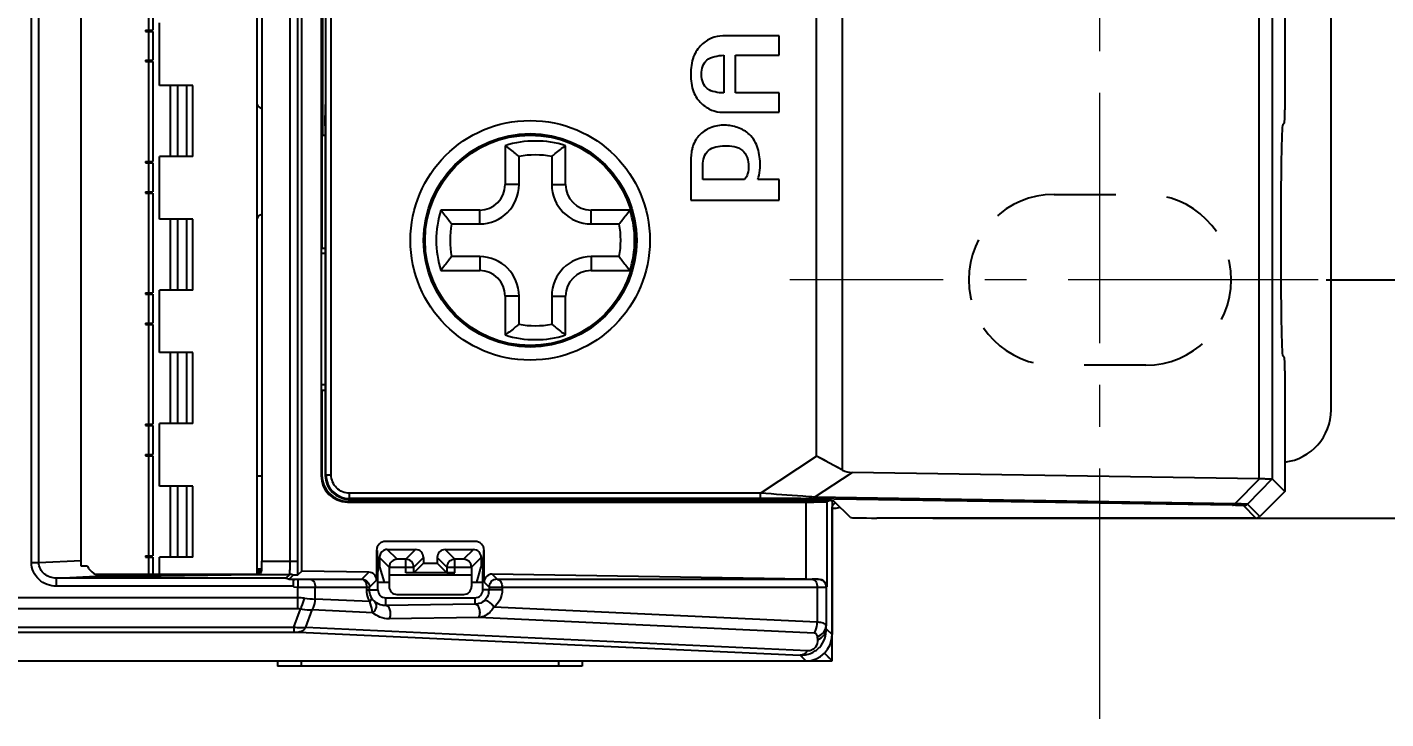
# Model space of a CAD drawing. Header units: millimetres. Extents: x 509 to 2449, y -194 to 649.
# Drawn here: x 2201.5 to 2253.2, y 113 to 139.3 of the extents above; entities that cross this region are included whole.
import ezdxf

# ---------------------------------------------------------------- set-up
doc = ezdxf.new("R2010")
doc.units = ezdxf.units.MM
doc.header["$PDMODE"] = 3
doc.header["$PDSIZE"] = 0.7
for name, pattern in [('CENTER', [17.8, 10.75, -2.35, 2.35, -2.35]), ('CENTER2', [28.575, 19.05, -3.175, 3.175, -3.175]), ('HIDDEN', [3.525, 2.35, -1.175])]:
    doc.linetypes.add(name, pattern=pattern)
doc.layers.get('0').update_dxf_attribs({"linetype": 'CONTINUOUS'})
doc.layers.get('Defpoints').update_dxf_attribs({"linetype": 'CONTINUOUS'})
doc.layers.add('3', color=112, linetype='CENTER', lineweight=15)
for name, color, linetype in [('BRKT_HEATSINDXF_CONTINUOUS_LINE', 7, 'CONTINUOUS'), ('CASE_BODY_55DXF_CONTINUOUS_LINE', 7, 'CONTINUOUS'), ('COVER_TERMINDXF_CONTINUOUS_LINE', 7, 'CONTINUOUS'), ('COVER_TOP_55DXF_CONTINUOUS_LINE', 7, 'CONTINUOUS'), ('Dim', 1, 'CONTINUOUS'), ('HEX_M6X12_DXF_CONTINUOUS_LINE', 7, 'CONTINUOUS'), ('PCB_CONNECTEDXF_CONTINUOUS_LINE', 7, 'CONTINUOUS'), ('PCB_SCR_5570DXF_CONTINUOUS_LINE', 7, 'CONTINUOUS'), ('TERMINAL_DG2DXF_CONTINUOUS_LINE', 7, 'CONTINUOUS')]:
    doc.layers.add(name, color=color, linetype=linetype)
doc.styles.add('OMI-1', font='arial.ttf', dxfattribs={"oblique": 1, "height": 3})
doc.dimstyles.new('1', dxfattribs={"dimtxt": 5, "dimasz": 2.5, "dimexe": 0.8, "dimexo": 0.3, "dimgap": 0.5, "dimtad": 1, "dimtoh": 1, "dimdec": 1, "dimzin": 0, "dimdsep": 46, "dimtxsty": 'OMI-1', "dimcen": 0, "dimclrd": 256, "dimclre": 256, "dimclrt": 256, "dimadec": 0, "dimazin": 0, "dimtfac": 0.8, "dimtdec": 1, "dimtix": 1, "dimtmove": 0, "dimatfit": 3, "dimfxl": 1, "dimtolj": 1, "dimtzin": 0, "dimarcsym": 0})

# ---------------------------------------------------------------- blocks, each defined once
blk = doc.blocks.new('*D4056')
at = {"layer": 'Defpoints', "color": 0}
for p in [(2235.691, 169.791), (2235.691, 120.661), (2270.905, 120.661)]:
    blk.add_point(p, dxfattribs=at)
at = {"layer": 'Dim', "lineweight": -2}
for p, q in [((2235.991, 169.791), (2271.705, 169.791)), ((2270.905, 167.291), (2270.905, 123.161)), ((2235.991, 120.661), (2271.705, 120.661))]:
    blk.add_line(p, q, dxfattribs=at)
at = {"layer": 'Dim'}
for points in [[(2271.322, 167.291), (2270.489, 167.291), (2270.905, 169.791)], [(2270.489, 123.161), (2271.322, 123.161), (2270.905, 120.661)]]:
    blk.add_solid(points, dxfattribs=at)
at = {"layer": 'Dim', "insert": (2268.874, 145.226), "char_height": 3, "attachment_point": 5, "rotation": 90, "style": 'OMI-1'}
blk.add_mtext('\\A1;49.1', dxfattribs=at)
blk = doc.blocks.new('*D4064')
at = {"layer": 'Defpoints', "color": 0}
for p in [(2252.323, 160.726), (2250.661, 129.726), (2260.301, 129.726)]:
    blk.add_point(p, dxfattribs=at)
at = {"layer": 'Dim', "lineweight": -2}
for p, q in [((2252.623, 160.726), (2261.101, 160.726)), ((2260.301, 158.226), (2260.301, 132.226)), ((2250.961, 129.726), (2261.101, 129.726))]:
    blk.add_line(p, q, dxfattribs=at)
at = {"layer": 'Dim'}
for points in [[(2260.717, 158.226), (2259.884, 158.226), (2260.301, 160.726)], [(2259.884, 132.226), (2260.717, 132.226), (2260.301, 129.726)]]:
    blk.add_solid(points, dxfattribs=at)
at = {"layer": 'Dim', "insert": (2258.268, 145.226), "char_height": 3, "attachment_point": 5, "rotation": 90, "style": 'OMI-1'}
blk.add_mtext('\\A1;31.0', dxfattribs=at)

msp = doc.modelspace()

# ---------------------------------------------------------------- linework, layer by layer
at = {"color": 7, "linetype": 'HIDDEN'}
for p, q in [((2240.6, 132.976), (2244.1, 132.976)), ((2244.1, 126.476), (2240.6, 126.476))]:
    msp.add_line(p, q, dxfattribs=at)
for centre, start, end in [((2240.6, 129.726), 90, 270), ((2244.1, 129.726), 270, 90)]:
    msp.add_arc(centre, 3.25, start, end, dxfattribs=at)
at = {"layer": '3', "linetype": 'CENTER2', "ltscale": 0.5}
for p, q in [((2242.35, 113.023), (2242.35, 182.443)), ((2250.661, 129.726), (2230.538, 129.726))]:
    msp.add_line(p, q, dxfattribs=at)
at = {"layer": 'BRKT_HEATSINDXF_CONTINUOUS_LINE', "color": 7, "linetype": 'Continuous'}
msp.add_line((2251.15, 124.776), (2251.15, 165.676), dxfattribs=at)
msp.add_arc((2249.15, 124.776), 2, 276.8132, 0, dxfattribs=at)
at = {"layer": 'CASE_BODY_55DXF_CONTINUOUS_LINE', "color": 7, "linetype": 'Continuous'}
for p, q in [((2232.15, 115.226), (2232.15, 121.092)), ((2232.23, 121.026), (2232.15, 121.026)), ((2215.283, 118.791), (2214.911, 119.163)), ((2214.911, 119.163), (2214.911, 118.806)), ((2215.211, 119.463), (2216.288, 119.463)), ((2215.581, 119.093), (2215.211, 119.463)), ((2215.918, 119.093), (2215.581, 119.093)), ((2215.918, 119.093), (2216.288, 119.463)), ((2215.918, 118.576), (2215.918, 119.093)), ((2216.218, 118.793), (2216.588, 119.163)), ((2216.588, 119.163), (2216.588, 118.949)), ((2217.111, 119.163), (2217.467, 118.807)), ((2217.111, 119.163), (2217.111, 118.949)), ((2217.411, 119.463), (2218.488, 119.463)), ((2217.411, 119.463), (2217.781, 119.093)), ((2218.118, 119.093), (2217.78, 119.093)), ((2217.781, 118.576), (2217.781, 119.093)), ((2218.488, 119.463), (2218.118, 119.093)), ((2218.788, 119.163), (2218.416, 118.791)), ((2218.788, 119.163), (2218.788, 118.806)), ((2204.157, 118.496), (2208.894, 118.496)), ((2210.25, 118.653), (2210.424, 118.653)), ((2210.424, 118.628), (2210.25, 118.628)), ((2210.25, 118.574), (2210.372, 118.574)), ((2210.316, 118.549), (2210.25, 118.549)), ((2214.85, 118.806), (2214.911, 118.806)), ((2214.911, 118.806), (2215.085, 118.226)), ((2215.283, 118.505), (2215.281, 118.06)), ((2215.283, 118.793), (2216.218, 118.793)), ((2215.283, 118.791), (2215.283, 118.505)), ((2215.283, 118.505), (2218.416, 118.505)), ((2217.781, 118.576), (2215.918, 118.576)), ((2216.588, 118.949), (2216.218, 118.578)), ((2216.218, 118.578), (2216.218, 118.793)), ((2216.588, 118.949), (2217.111, 118.949)), ((2217.111, 118.949), (2217.481, 118.578)), ((2217.483, 118.823), (2217.481, 118.793)), ((2217.481, 118.793), (2218.416, 118.793)), ((2217.481, 118.793), (2217.481, 118.578)), ((2218.416, 118.791), (2218.416, 118.505)), ((2218.416, 118.505), (2218.418, 118.06)), ((2218.614, 118.226), (2218.788, 118.806)), ((2218.788, 118.806), (2218.85, 118.806)), ((2207.464, 118.471), (2204.25, 118.471)), ((2215.575, 117.741), (2215.579, 117.755)), ((2215.579, 117.755), (2218.12, 117.755)), ((2218.12, 117.755), (2218.124, 117.741)), ((2232.15, 115.226), (2231.857, 115.519)), ((2058.15, 115.226), (2232.15, 115.226)), ((2211.027, 115.226), (2211.027, 115.026)), ((2222.627, 115.026), (2211.027, 115.026)), ((2211.927, 115.226), (2211.927, 115.026)), ((2221.727, 115.226), (2221.727, 115.026)), ((2222.627, 115.226), (2222.627, 115.026)), ((2232.035, 115.341), (2232.004, 115.372))]:
    msp.add_line(p, q, dxfattribs=at)
for points in [[(2231.97, 115.405), (2231.935, 115.441), (2231.897, 115.48), (2231.857, 115.519)], [(2232.109, 115.267), (2232.087, 115.288), (2232.062, 115.314)], [(2232.15, 115.226), (2232.146, 115.229), (2232.138, 115.237), (2232.126, 115.25)]]:
    msp.add_lwpolyline(points, dxfattribs=at)
msp.add_arc((2231.15, 116.226), 1, 270, 0, dxfattribs=at)
for centre, major_axis, ratio, start_param, end_param in [((2231.741, 121.626), (0.686, 0), 0.874162, -0.93305, -0.678603), ((2215.211, 119.163), (0.212, -0.212), 0.999973, 2.879799, 3.926977), ((2215.211, 119.163), (-0.212, 0.212), 0.999973, -0.602412, -0.261794), ((2215.211, 119.163), (0.212, -0.212), 0.999973, 2.356208, 2.539181), ((2216.288, 119.163), (0.212, 0.212), 0.999973, -0.785384, 0.785384), ((2217.411, 119.163), (0.212, -0.212), 0.999973, 2.356208, 3.926977), ((2218.488, 119.163), (0.212, 0.212), 0.999973, -0.785384, 0.785384), ((2217.781, 118.578), (0.3, 0), 0.005236, -3.136357, -1.570796), ((2215.581, 118.06), (0.045, 0.302), 0.981628, -4.56665, -2.995946), ((2218.118, 118.06), (-0.045, 0.302), 0.981628, -3.28724, -1.716535)]:
    msp.add_ellipse(centre, major_axis=major_axis, ratio=ratio, start_param=start_param, end_param=end_param, dxfattribs=at)
for points in [[(2232.455, 121.07), (2232.384, 121.041), (2232.307, 121.026), (2232.23, 121.026)], [(2216.218, 118.793), (2216.218, 118.869), (2216.154, 119.029), (2215.994, 119.093), (2215.918, 119.093)]]:
    msp.add_open_spline(points, degree=3, dxfattribs=at)
for points, knots in [([(2215.581, 119.093), (2215.513, 119.092), (2215.357, 119.036), (2215.283, 118.877), (2215.283, 118.793)], [0, 0, 0, 0, 0.448198, 1, 1, 1, 1]), ([(2217.78, 119.093), (2217.708, 119.092), (2217.56, 119.036), (2217.491, 118.894), (2217.483, 118.823)], [0, 0, 0, 0, 0.499946, 1, 1, 1, 1]), ([(2218.416, 118.793), (2218.416, 118.877), (2218.343, 119.036), (2218.186, 119.092), (2218.118, 119.093)], [0, 0, 0, 0, 0.551802, 1, 1, 1, 1])]:
    msp.add_open_spline(points, degree=3, knots=knots, dxfattribs=at)
at = {"layer": 'COVER_TERMINDXF_CONTINUOUS_LINE', "color": 7, "linetype": 'Continuous'}
for p, q in [((2248.404, 168.297), (2248.404, 122.156)), ((2248.911, 168.303), (2248.911, 122.15)), ((2212.874, 122.303), (2212.874, 168.15)), ((2213.074, 122.303), (2213.074, 168.15)), ((2232.55, 122.482), (2232.55, 167.97)), ((2231.557, 123.016), (2231.557, 167.437)), ((2249.386, 140.458), (2249.386, 136.194)), ((2230.13, 139), (2227.982, 139)), ((2230.13, 138.266), (2230.13, 139)), ((2228.029, 138.266), (2228.029, 136.833)), ((2228.468, 138.266), (2230.13, 138.266)), ((2228.468, 136.833), (2228.468, 138.266)), ((2230.13, 136.833), (2228.468, 136.833)), ((2230.13, 136.098), (2230.13, 136.833)), ((2212.85, 135.578), (2212.855, 136.398)), ((2227.982, 136.098), (2230.13, 136.098)), ((2212.85, 135.578), (2212.85, 130.726)), ((2249.378, 135.694), (2249.309, 135.626)), ((2226.77, 134.106), (2226.77, 132.755)), ((2227.223, 133.543), (2227.223, 134.082)), ((2228.811, 133.543), (2227.223, 133.543)), ((2230.13, 133.543), (2229.318, 133.543)), ((2230.13, 132.755), (2230.13, 133.543)), ((2226.77, 132.755), (2230.13, 132.755)), ((2212.855, 130.721), (2212.715, 130.721)), ((2212.855, 125.732), (2212.855, 130.721)), ((2249.378, 126.758), (2249.309, 126.827)), ((2249.386, 126.258), (2249.386, 121.674)), ((2212.855, 125.732), (2212.715, 125.731)), ((2212.85, 125.726), (2212.85, 122.278)), ((2229.423, 121.603), (2231.557, 123.016)), ((2232.55, 122.482), (2231.557, 123.016)), ((2212.874, 122.303), (2212.85, 122.278)), ((2212.874, 122.303), (2213.074, 122.303)), ((2231.484, 121.452), (2232.908, 122.395)), ((2248.404, 122.156), (2232.908, 122.395)), ((2248.422, 122.155), (2247.487, 121.206)), ((2248.909, 122.15), (2247.963, 121.189)), ((2249.386, 121.674), (2248.911, 122.15)), ((2229.423, 121.603), (2213.774, 121.603)), ((2213.774, 121.403), (2213.774, 121.603)), ((2229.423, 121.403), (2229.423, 121.603)), ((2249.386, 121.674), (2248.432, 120.72)), ((2213.749, 121.379), (2229.74, 121.379)), ((2229.423, 121.403), (2213.774, 121.403)), ((2229.74, 121.379), (2229.897, 121.326)), ((2247.394, 121.146), (2231.391, 121.393)), ((2247.487, 121.206), (2231.484, 121.452)), ((2232.22, 121.305), (2232.15, 121.305)), ((2232.846, 120.678), (2232.22, 121.305)), ((2248.291, 120.661), (2247.822, 121.13)), ((2248.432, 120.72), (2247.963, 121.189)), ((2248.291, 120.661), (2233.846, 120.661))]:
    msp.add_line(p, q, dxfattribs=at)
for points in [[(2231.923, 122.819), (2231.803, 122.883), (2231.681, 122.949), (2231.557, 123.016)], [(2232.55, 122.482), (2232.46, 122.531), (2232.363, 122.583), (2232.26, 122.638)]]:
    msp.add_lwpolyline(points, dxfattribs=at)
for radius in [4.558, 4.059, 4]:
    msp.add_circle((2220.65, 131.226), radius, dxfattribs=at)
msp.add_arc((2213.774, 122.303), 0.9, 180.005, 269.995, dxfattribs=at)
for centre, major_axis, ratio, start_param, end_param in [((2249.378, 136.194), (0, 0.5), 0.017455, -3.124139, -1.570796), ((2249.311, 131.226), (0, 4.4), 0.017455, 0.017453, 3.124139), ((2249.378, 126.258), (0, 0.5), 0.017455, -1.570796, -0.017453), ((2213.75, 122.279), (0.637, 0.637), 0.999695, -3.926839, -2.356347), ((2233.824, 124.516), (1.329, 2.001), 0.5299, -3.092244, -2.813743), ((2247.411, 120.636), (1.359, 1.387), 0.458061, 0.394327, 0.410527), ((2247.411, 120.649), (1.5, 1.501), 0.01745, -0.000005, 0.036725), ((2233.846, 120.679), (1, 0), 0.017455, -3.124139, -1.570796), ((2248.291, 120.861), (0.141, -0.141), 0.999695, -0.785246, 0)]:
    msp.add_ellipse(centre, major_axis=major_axis, ratio=ratio, start_param=start_param, end_param=end_param, dxfattribs=at)
for points, knots in [([(2227.982, 139), (2227.839, 139), (2227.539, 138.939), (2227.135, 138.666), (2226.803, 138.189), (2226.77, 137.766), (2226.77, 137.538)], [0, 0, 0, 0, 0.203752, 0.42072, 0.676809, 1, 1, 1, 1]), ([(2228.029, 136.833), (2227.916, 136.833), (2227.699, 136.861), (2227.389, 136.96), (2227.212, 137.228), (2227.153, 137.534), (2227.201, 137.842), (2227.367, 138.12), (2227.685, 138.23), (2227.911, 138.266), (2228.029, 138.266)], [0, 0, 0, 0, 0.133645, 0.260489, 0.36573, 0.496043, 0.622334, 0.727823, 0.860139, 1, 1, 1, 1]), ([(2226.77, 137.538), (2226.77, 137.314), (2226.802, 136.896), (2227.139, 136.431), (2227.538, 136.16), (2227.839, 136.098), (2227.982, 136.098)], [0, 0, 0, 0, 0.321075, 0.575157, 0.794226, 1, 1, 1, 1]), ([(2229.318, 133.543), (2229.336, 133.597), (2229.396, 133.771), (2229.423, 134.171), (2229.363, 134.72), (2229.063, 135.27), (2228.567, 135.54), (2228.046, 135.64), (2227.514, 135.542), (2227.038, 135.242), (2226.845, 134.861), (2226.801, 134.638), (2226.794, 134.589)], [0, 0, 0, 0, 0.037249, 0.119019, 0.258732, 0.393747, 0.50742, 0.614596, 0.734666, 0.851491, 0.968275, 1, 1, 1, 1]), ([(2227.223, 134.082), (2227.223, 134.283), (2227.322, 134.634), (2227.731, 134.801), (2228.17, 134.833), (2228.559, 134.801), (2228.732, 134.647)], [0, 0, 0, 0, 0.309718, 0.471211, 0.644696, 1, 1, 1, 1]), ([(2228.968, 134.048), (2228.968, 133.952), (2228.954, 133.772), (2228.87, 133.602), (2228.811, 133.543)], [0, 0, 0, 0, 0.535119, 1, 1, 1, 1]), ([(2213.774, 121.603), (2213.595, 121.603), (2213.223, 121.752), (2213.074, 122.124), (2213.074, 122.303)], [0, 0, 0, 0, 0.499978, 1, 1, 1, 1]), ([(2248.909, 122.15), (2248.895, 122.145), (2248.846, 122.145), (2248.75, 122.142), (2248.602, 122.148), (2248.487, 122.153), (2248.422, 122.155)], [0, 0, 0, 0, 0.090582, 0.292806, 0.599982, 1, 1, 1, 1]), ([(2231.484, 121.452), (2231.334, 121.465), (2230.647, 121.519), (2229.96, 121.567), (2229.423, 121.603)], [0, 0, 0, 0, 0.218865, 1, 1, 1, 1]), ([(2231.391, 121.393), (2231.245, 121.395), (2230.589, 121.402), (2229.932, 121.403), (2229.423, 121.403)], [0, 0, 0, 0, 0.223182, 1, 1, 1, 1]), ([(2231.391, 121.393), (2231.4, 121.393), (2231.438, 121.399), (2231.468, 121.428), (2231.484, 121.452)], [0, 0, 0, 0, 0.229594, 1, 1, 1, 1]), ([(2247.394, 121.146), (2247.403, 121.146), (2247.441, 121.153), (2247.471, 121.181), (2247.487, 121.206)], [0, 0, 0, 0, 0.229595, 1, 1, 1, 1]), ([(2247.822, 121.13), (2247.82, 121.132), (2247.808, 121.132), (2247.788, 121.135), (2247.752, 121.137), (2247.68, 121.14), (2247.559, 121.143), (2247.454, 121.145), (2247.394, 121.146)], [0, 0, 0, 0, 0.020787, 0.071452, 0.153316, 0.266345, 0.581712, 1, 1, 1, 1]), ([(2247.963, 121.189), (2247.951, 121.187), (2247.906, 121.19), (2247.813, 121.192), (2247.667, 121.198), (2247.552, 121.203), (2247.487, 121.206)], [0, 0, 0, 0, 0.080643, 0.27871, 0.59025, 1, 1, 1, 1])]:
    msp.add_open_spline(points, degree=3, knots=knots, dxfattribs=at)
for points in [[(2226.794, 134.589), (2226.769, 134.43), (2226.77, 134.267), (2226.77, 134.106)], [(2228.732, 134.647), (2228.892, 134.505), (2228.968, 134.263), (2228.968, 134.048)], [(2247.822, 121.13), (2247.873, 121.13), (2247.927, 121.152), (2247.963, 121.189)]]:
    msp.add_open_spline(points, degree=3, dxfattribs=at)
at = {"layer": 'COVER_TOP_55DXF_CONTINUOUS_LINE', "color": 7, "linetype": 'Continuous'}
for p, q in [((2211.95, 118.637), (2211.95, 155.876)), ((2212.692, 154.784), (2212.692, 122.268)), ((2201.66, 118.966), (2201.66, 152.687)), ((2201.942, 118.966), (2201.942, 152.687)), ((2203.55, 118.826), (2203.55, 152.926)), ((2210.432, 152.635), (2210.432, 119.018)), ((2211.508, 119.018), (2211.508, 152.635)), ((2211.808, 119.018), (2211.808, 152.635)), ((2212.75, 135.226), (2212.75, 141.177)), ((2212.72, 135.226), (2212.85, 135.226)), ((2212.72, 135.226), (2212.72, 130.926)), ((2212.72, 130.926), (2212.715, 130.926)), ((2212.72, 130.926), (2212.853, 130.924)), ((2212.72, 125.526), (2212.715, 125.526)), ((2212.72, 125.526), (2212.853, 125.529)), ((2212.72, 125.526), (2212.72, 122.296)), ((2213.72, 121.297), (2213.692, 121.269)), ((2213.692, 121.269), (2231.149, 121.269)), ((2229.407, 121.297), (2213.72, 121.297)), ((2229.407, 121.379), (2229.407, 121.297)), ((2229.707, 121.379), (2229.707, 121.302)), ((2229.781, 121.326), (2229.707, 121.302)), ((2229.781, 121.376), (2229.781, 121.326)), ((2232.081, 121.326), (2229.781, 121.326)), ((2231.149, 121.269), (2231.149, 118.341)), ((2232.081, 121.326), (2231.948, 121.282)), ((2231.948, 121.282), (2231.948, 118.047)), ((2232.15, 121.304), (2232.081, 121.326)), ((2232.15, 121.304), (2232.15, 116.225)), ((2218.55, 119.773), (2215.15, 119.773)), ((2201.942, 118.966), (2203.55, 119.043)), ((2210.432, 119.018), (2211.808, 119.018)), ((2214.802, 119.426), (2214.802, 118.298)), ((2214.827, 119.426), (2214.85, 118.626)), ((2218.872, 119.426), (2218.85, 118.626)), ((2218.897, 118.225), (2218.897, 119.426)), ((2201.66, 118.966), (2201.942, 118.966)), ((2203.795, 118.826), (2203.55, 118.826)), ((2206.599, 118.456), (2210.15, 118.518)), ((2210.15, 118.518), (2211.494, 118.518)), ((2211.348, 118.371), (2211.494, 118.518)), ((2211.627, 118.487), (2211.473, 118.34)), ((2211.95, 118.637), (2211.805, 118.494)), ((2214.507, 118.598), (2211.95, 118.637)), ((2214.238, 118.333), (2214.507, 118.598)), ((2214.85, 117.926), (2214.85, 118.626)), ((2218.85, 117.926), (2218.85, 118.626)), ((2231.149, 118.341), (2219.201, 118.525)), ((2219.201, 118.525), (2219.391, 118.333)), ((2202.612, 118.371), (2204.382, 118.456)), ((2211.348, 118.371), (2202.612, 118.371)), ((2202.612, 118.071), (2202.612, 118.371)), ((2211.642, 118.071), (2202.612, 118.071)), ((2204.382, 118.456), (2206.599, 118.456)), ((2211.642, 118.04), (2211.642, 118.071)), ((2211.642, 118.04), (2211.801, 118.037)), ((2211.647, 118.34), (2211.645, 118.337)), ((2211.647, 118.34), (2211.806, 118.337)), ((2211.806, 118.337), (2211.801, 118.037)), ((2211.801, 117.211), (2211.801, 118.037)), ((2212.269, 118.333), (2214.238, 118.333)), ((2212.463, 118.033), (2214.534, 118.033)), ((2212.463, 117.58), (2212.463, 118.033)), ((2214.432, 117.926), (2214.432, 118.033)), ((2214.534, 118.033), (2214.802, 118.298)), ((2214.534, 117.926), (2214.534, 118.033)), ((2214.85, 118.226), (2215.275, 118.226)), ((2218.424, 118.226), (2218.85, 118.226)), ((2218.897, 118.225), (2219.086, 118.033)), ((2219.086, 118.04), (2219.086, 118.033)), ((2219.086, 118.033), (2231.583, 118.033)), ((2219.086, 118.033), (2219.086, 117.926)), ((2219.391, 118.333), (2219.386, 118.333)), ((2219.391, 118.333), (2231.389, 118.333)), ((2219.584, 118.033), (2219.584, 117.926)), ((2231.583, 118.033), (2231.583, 116.696)), ((2231.92, 118.038), (2231.948, 118.047)), ((2231.92, 118.038), (2231.92, 116.561)), ((2211.801, 117.624), (2182.472, 117.624)), ((2214.548, 117.484), (2212.463, 117.58)), ((2214.432, 117.926), (2214.85, 117.926)), ((2215.15, 117.626), (2218.55, 117.626)), ((2215.15, 117.331), (2215.15, 117.626)), ((2218.55, 117.379), (2218.55, 117.626)), ((2219.584, 117.926), (2218.85, 117.926)), ((2211.801, 117.211), (2183.071, 117.211)), ((2211.655, 116.511), (2211.902, 117.198)), ((2212.114, 116.505), (2212.35, 117.164)), ((2214.663, 117.057), (2212.35, 117.164)), ((2218.55, 117.379), (2215.15, 117.331)), ((2231.583, 116.696), (2219.269, 117.266)), ((2183.036, 116.511), (2211.655, 116.511)), ((2211.655, 116.511), (2211.655, 116.325)), ((2212.114, 116.505), (2231.214, 115.622)), ((2218.692, 116.871), (2215.287, 116.823)), ((2231.461, 116.281), (2218.692, 116.871)), ((2231.928, 116.447), (2231.92, 116.561)), ((2231.928, 116.447), (2232.15, 116.225)), ((2183.036, 116.325), (2211.655, 116.325)), ((2211.838, 116.321), (2230.939, 115.438)), ((2231.604, 116.031), (2231.596, 116.146)), ((2230.939, 115.438), (2231.151, 115.226)), ((2059.148, 115.226), (2231.151, 115.226))]:
    msp.add_line(p, q, dxfattribs=at)
for centre, radius, start, end in [((2215.15, 119.426), 0.347, 90, 180), ((2218.55, 119.426), 0.347, 0, 90), ((2219.387, 118.033), 0.301, 171.1336, 178.6403), ((2219.387, 118.032), 0.302, 113.005, 132.7714), ((2219.14, 118.033), 0.444, 0.0221, 6.6504), ((2211.803, 115.305), 2.32, 83.8186, 90.0287), ((2212.698, 123.606), 6.03, 263.8549, 267.7689), ((2215.103, 117.908), 0.565, 209.5931, 228.7638), ((2215.15, 117.926), 0.3, 180, 270), ((2218.55, 117.926), 0.3, 270, 0), ((2218.535, 117.926), 0.551, 347.6994, 359.9799), ((2211.801, 116.829), 0.383, 74.7424, 89.9528)]:
    msp.add_arc(centre, radius, start, end, dxfattribs=at)
for centre, major_axis, ratio, start_param, end_param in [((2213.692, 122.269), (0.707, 0.707), 0.999695, -3.926839, -2.356347), ((2213.72, 122.297), (-0.707, -0.707), 0.999695, 5.497939, 7.068431), ((2229.407, 121.302), (0.3, 0), 0.017455, -1.570796, -0.05236), ((2231.149, 121.283), (0.8, 0), 0.017455, -1.570796, -0.05236), ((2210.414, 119.018), (0, 0.5), 0.03697, -2.539584, -1.570796), ((2204.386, 119.056), (0.638, 0.031), 0.939566, -2.800097, -1.621794), ((2210.141, 119.018), (0, 0.5), 1, 3.159046, 3.423662), ((2210.141, 119.018), (0.5, 0), 1, -1.288727, -0.968788), ((2214.502, 118.298), (0.214, 0.211), 0.9997, -0.777487, 0.777608), ((2219.197, 118.225), (-0.211, 0.214), 0.999691, -0.793003, 0.792886), ((2229.101, 118.071), (19.48, -0.3), 0.000269, -2.701966, -2.681637), ((2231.149, 118.355), (0.8, -0.012), 0.017451, -1.570527, -0.947259), ((2231.148, 116.228), (0.709, -0.709), 0.997265, -0.784029, 0.784029)]:
    msp.add_ellipse(centre, major_axis=major_axis, ratio=ratio, start_param=start_param, end_param=end_param, dxfattribs=at)
for points, knots in [([(2211.494, 118.518), (2211.498, 118.52), (2211.496, 118.537), (2211.501, 118.563), (2211.502, 118.61), (2211.504, 118.671), (2211.506, 118.746), (2211.508, 118.863), (2211.508, 118.954), (2211.508, 119.018)], [0, 0, 0, 0, 0.022758, 0.081789, 0.175217, 0.299598, 0.450284, 0.62163, 1, 1, 1, 1]), ([(2211.805, 118.494), (2211.805, 118.533), (2211.807, 118.707), (2211.808, 118.882), (2211.808, 119.018)], [0, 0, 0, 0, 0.220898, 1, 1, 1, 1]), ([(2202.612, 118.071), (2202.492, 118.071), (2202.249, 118.114), (2201.934, 118.305), (2201.713, 118.602), (2201.66, 118.846), (2201.66, 118.966)], [0, 0, 0, 0, 0.250364, 0.500487, 0.750307, 1, 1, 1, 1]), ([(2202.612, 118.371), (2202.45, 118.37), (2202.193, 118.455), (2201.982, 118.715), (2201.942, 118.883), (2201.942, 118.966)], [0, 0, 0, 0, 0.495255, 0.747374, 1, 1, 1, 1]), ([(2211.805, 118.494), (2211.803, 118.493), (2211.794, 118.494), (2211.78, 118.491), (2211.757, 118.491), (2211.729, 118.49), (2211.698, 118.489), (2211.668, 118.49), (2211.645, 118.486), (2211.63, 118.49), (2211.627, 118.487)], [0, 0, 0, 0, 0.038198, 0.128174, 0.258897, 0.419479, 0.598705, 0.777668, 0.929058, 1, 1, 1, 1]), ([(2211.642, 118.064), (2211.642, 118.099), (2211.643, 118.164), (2211.643, 118.24), (2211.645, 118.289), (2211.645, 118.315), (2211.647, 118.33), (2211.646, 118.338), (2211.647, 118.34)], [0, 0, 0, 0, 0.38281, 0.704349, 0.827644, 0.919751, 0.977757, 1, 1, 1, 1]), ([(2211.642, 118.064), (2211.642, 118.092), (2211.643, 118.183), (2211.643, 118.274), (2211.645, 118.337)], [0, 0, 0, 0, 0.302883, 1, 1, 1, 1]), ([(2211.801, 118.037), (2211.861, 118.037), (2212.082, 118.034), (2212.302, 118.033), (2212.463, 118.033)], [0, 0, 0, 0, 0.271656, 1, 1, 1, 1]), ([(2211.806, 118.337), (2211.848, 118.336), (2212.002, 118.334), (2212.157, 118.333), (2212.269, 118.333)], [0, 0, 0, 0, 0.271656, 1, 1, 1, 1]), ([(2212.269, 118.333), (2212.324, 118.331), (2212.44, 118.236), (2212.463, 118.106), (2212.463, 118.033)], [0, 0, 0, 0, 0.430824, 1, 1, 1, 1]), ([(2214.238, 118.333), (2214.314, 118.332), (2214.471, 118.267), (2214.534, 118.109), (2214.534, 118.033)], [0, 0, 0, 0, 0.499938, 1, 1, 1, 1]), ([(2214.432, 118.033), (2214.432, 118.106), (2214.409, 118.236), (2214.293, 118.331), (2214.238, 118.333)], [0, 0, 0, 0, 0.569173, 1, 1, 1, 1]), ([(2219.424, 118.327), (2219.445, 118.321), (2219.534, 118.27), (2219.572, 118.162), (2219.581, 118.084)], [0, 0, 0, 0, 0.213348, 1, 1, 1, 1]), ([(2231.616, 118.337), (2231.606, 118.336), (2231.531, 118.333), (2231.455, 118.333), (2231.389, 118.333)], [0, 0, 0, 0, 0.130762, 1, 1, 1, 1]), ([(2231.389, 118.333), (2231.444, 118.331), (2231.56, 118.236), (2231.583, 118.106), (2231.583, 118.033)], [0, 0, 0, 0, 0.430824, 1, 1, 1, 1]), ([(2231.583, 118.033), (2231.663, 118.033), (2231.765, 118.032), (2231.877, 118.036), (2231.91, 118.036), (2231.92, 118.038)], [0, 0, 0, 0, 0.70832, 0.910707, 1, 1, 1, 1]), ([(2231.948, 118.047), (2231.943, 118.105), (2231.891, 118.232), (2231.774, 118.307), (2231.706, 118.325)], [0, 0, 0, 0, 0.456182, 1, 1, 1, 1]), ([(2231.706, 118.325), (2231.767, 118.307), (2231.878, 118.23), (2231.92, 118.101), (2231.92, 118.038)], [0, 0, 0, 0, 0.499861, 1, 1, 1, 1]), ([(2211.902, 117.198), (2211.917, 117.227), (2211.979, 117.36), (2212.024, 117.5), (2212.052, 117.611)], [0, 0, 0, 0, 0.221601, 1, 1, 1, 1]), ([(2212.35, 117.164), (2212.369, 117.193), (2212.436, 117.322), (2212.463, 117.47), (2212.463, 117.58)], [0, 0, 0, 0, 0.234214, 1, 1, 1, 1]), ([(2214.548, 117.484), (2214.53, 117.516), (2214.463, 117.654), (2214.432, 117.81), (2214.432, 117.926)], [0, 0, 0, 0, 0.24148, 1, 1, 1, 1]), ([(2214.612, 117.629), (2214.6, 117.65), (2214.555, 117.742), (2214.534, 117.847), (2214.534, 117.926)], [0, 0, 0, 0, 0.23204, 1, 1, 1, 1]), ([(2214.548, 117.484), (2214.561, 117.497), (2214.596, 117.535), (2214.628, 117.597), (2214.612, 117.629)], [0, 0, 0, 0, 0.341041, 1, 1, 1, 1]), ([(2214.663, 117.057), (2214.655, 117.086), (2214.617, 117.228), (2214.579, 117.37), (2214.548, 117.484)], [0, 0, 0, 0, 0.200147, 1, 1, 1, 1]), ([(2214.663, 117.057), (2214.729, 117.109), (2214.827, 117.253), (2214.783, 117.433), (2214.731, 117.483)], [0, 0, 0, 0, 0.535135, 1, 1, 1, 1]), ([(2215.15, 117.331), (2215.105, 117.33), (2214.954, 117.343), (2214.811, 117.414), (2214.731, 117.483)], [0, 0, 0, 0, 0.296551, 1, 1, 1, 1]), ([(2218.885, 117.501), (2218.813, 117.443), (2218.697, 117.391), (2218.577, 117.379), (2218.55, 117.379)], [0, 0, 0, 0, 0.767223, 1, 1, 1, 1]), ([(2219.073, 117.809), (2219.066, 117.775), (2219.029, 117.658), (2218.952, 117.556), (2218.885, 117.501)], [0, 0, 0, 0, 0.286744, 1, 1, 1, 1]), ([(2219.269, 117.266), (2219.249, 117.31), (2219.172, 117.434), (2218.972, 117.566), (2218.885, 117.501)], [0, 0, 0, 0, 0.308038, 1, 1, 1, 1]), ([(2219.584, 117.926), (2219.584, 117.794), (2219.524, 117.541), (2219.361, 117.34), (2219.269, 117.266)], [0, 0, 0, 0, 0.526608, 1, 1, 1, 1]), ([(2212.35, 117.164), (2212.315, 117.161), (2212.165, 117.155), (2212.014, 117.173), (2211.902, 117.198)], [0, 0, 0, 0, 0.231834, 1, 1, 1, 1]), ([(2215.287, 116.823), (2215.165, 116.821), (2214.936, 116.865), (2214.74, 116.988), (2214.663, 117.057)], [0, 0, 0, 0, 0.538223, 1, 1, 1, 1]), ([(2215.287, 116.823), (2215.314, 116.869), (2215.346, 116.979), (2215.333, 117.142), (2215.273, 117.279), (2215.188, 117.33), (2215.15, 117.331)], [0, 0, 0, 0, 0.268294, 0.555284, 0.806538, 1, 1, 1, 1]), ([(2218.692, 116.871), (2218.719, 116.917), (2218.749, 117.027), (2218.735, 117.19), (2218.674, 117.327), (2218.588, 117.378), (2218.55, 117.379)], [0, 0, 0, 0, 0.267248, 0.55378, 0.805556, 1, 1, 1, 1]), ([(2219.269, 117.266), (2219.237, 117.214), (2219.095, 117.025), (2218.866, 116.884), (2218.69, 116.871)], [0, 0, 0, 0, 0.254935, 1, 1, 1, 1]), ([(2211.655, 116.511), (2211.696, 116.507), (2211.848, 116.494), (2212.002, 116.493), (2212.114, 116.505)], [0, 0, 0, 0, 0.265867, 1, 1, 1, 1]), ([(2212.114, 116.505), (2212.08, 116.454), (2212.002, 116.367), (2211.891, 116.325), (2211.838, 116.321)], [0, 0, 0, 0, 0.537295, 1, 1, 1, 1]), ([(2230.939, 115.438), (2231.071, 115.436), (2231.344, 115.485), (2231.683, 115.719), (2231.891, 116.063), (2231.931, 116.322), (2231.928, 116.447)], [0, 0, 0, 0, 0.252778, 0.511557, 0.762539, 1, 1, 1, 1]), ([(2231.461, 116.281), (2231.48, 116.309), (2231.55, 116.437), (2231.58, 116.585), (2231.583, 116.696)], [0, 0, 0, 0, 0.235044, 1, 1, 1, 1]), ([(2231.92, 116.561), (2231.912, 116.606), (2231.832, 116.664), (2231.711, 116.689), (2231.629, 116.695), (2231.583, 116.696)], [0, 0, 0, 0, 0.356854, 0.638876, 1, 1, 1, 1]), ([(2231.596, 116.146), (2231.685, 116.184), (2231.842, 116.294), (2231.917, 116.476), (2231.92, 116.561)], [0, 0, 0, 0, 0.529342, 1, 1, 1, 1]), ([(2231.604, 116.031), (2231.693, 116.07), (2231.849, 116.179), (2231.924, 116.361), (2231.928, 116.447)], [0, 0, 0, 0, 0.529342, 1, 1, 1, 1]), ([(2211.655, 116.325), (2211.672, 116.325), (2211.733, 116.325), (2211.794, 116.323), (2211.838, 116.321)], [0, 0, 0, 0, 0.272069, 1, 1, 1, 1]), ([(2231.214, 115.622), (2231.27, 115.619), (2231.391, 115.638), (2231.567, 115.772), (2231.61, 115.939), (2231.604, 116.031)], [0, 0, 0, 0, 0.262502, 0.56159, 1, 1, 1, 1]), ([(2231.596, 116.146), (2231.594, 116.179), (2231.572, 116.252), (2231.497, 116.279), (2231.461, 116.281)], [0, 0, 0, 0, 0.476478, 1, 1, 1, 1]), ([(2231.214, 115.622), (2231.181, 115.571), (2231.103, 115.484), (2230.991, 115.441), (2230.939, 115.438)], [0, 0, 0, 0, 0.537295, 1, 1, 1, 1])]:
    msp.add_open_spline(points, degree=3, knots=knots, dxfattribs=at)
for points in [[(2211.627, 118.487), (2211.586, 118.507), (2211.54, 118.518), (2211.494, 118.518)], [(2211.348, 118.371), (2211.391, 118.37), (2211.434, 118.359), (2211.473, 118.34)], [(2219.182, 118.253), (2219.134, 118.208), (2219.1, 118.144), (2219.09, 118.079)], [(2219.386, 118.333), (2219.346, 118.333), (2219.306, 118.325), (2219.269, 118.309)], [(2219.391, 118.333), (2219.402, 118.333), (2219.413, 118.331), (2219.424, 118.327)], [(2231.616, 118.337), (2231.647, 118.337), (2231.677, 118.333), (2231.706, 118.325)]]:
    msp.add_open_spline(points, degree=3, dxfattribs=at)
at = {"layer": 'HEX_M6X12_DXF_CONTINUOUS_LINE', "color": 7, "linetype": 'Continuous'}
for p, q in [((2219.699, 134.826), (2219.699, 133.348)), ((2222, 133.348), (2222, 134.826)), ((2220.228, 133.348), (2220.228, 134.416)), ((2221.471, 134.416), (2221.471, 133.348)), ((2220.228, 133.348), (2219.699, 133.348)), ((2221.471, 133.348), (2222, 133.348)), ((2218.728, 132.377), (2217.25, 132.377)), ((2218.728, 131.848), (2218.728, 132.377)), ((2224.449, 132.377), (2222.971, 132.377)), ((2222.971, 131.848), (2222.971, 132.377)), ((2217.659, 131.848), (2218.728, 131.848)), ((2222.971, 131.848), (2224.04, 131.848)), ((2218.728, 130.605), (2217.659, 130.605)), ((2218.728, 130.605), (2218.728, 130.076)), ((2224.04, 130.605), (2222.971, 130.605)), ((2222.971, 130.605), (2222.971, 130.076)), ((2217.25, 130.076), (2218.728, 130.076)), ((2222.971, 130.076), (2224.449, 130.076)), ((2220.228, 129.105), (2219.699, 129.105)), ((2219.699, 129.105), (2219.699, 127.627)), ((2220.228, 128.036), (2220.228, 129.105)), ((2221.471, 129.105), (2222, 129.105)), ((2221.471, 129.105), (2221.471, 128.036)), ((2222, 127.627), (2222, 129.105))]:
    msp.add_line(p, q, dxfattribs=at)
for centre, radius, start, end in [((2220.85, 131.226), 3.779, 72.2783, 107.7217), ((2220.85, 131.226), 3.25, 78.9786, 101.0214), ((2218.728, 133.348), 1.5, 270, 0), ((2218.728, 133.348), 0.971, 270, 0), ((2222.971, 133.348), 1.5, 180, 270), ((2222.971, 133.348), 0.971, 180, 270), ((2220.85, 131.226), 3.779, 162.2783, 197.7217), ((2220.85, 131.226), 3.779, 342.2783, 17.7217), ((2220.85, 131.226), 3.25, 168.9786, 191.0214), ((2220.85, 131.226), 3.25, 348.9786, 11.0214), ((2218.728, 129.105), 1.5, 0, 90), ((2222.971, 129.105), 1.5, 90, 180), ((2218.728, 129.105), 0.971, 0, 90), ((2222.971, 129.105), 0.971, 90, 180), ((2220.85, 131.226), 3.25, 258.9786, 281.0214), ((2220.85, 131.226), 3.779, 252.2783, 287.7217)]:
    msp.add_arc(centre, radius, start, end, dxfattribs=at)
for points in [[(2220.228, 134.416), (2220.184, 134.452), (2220.011, 134.593), (2219.834, 134.728), (2219.699, 134.826)], [(2221.471, 134.416), (2221.515, 134.452), (2221.688, 134.593), (2221.865, 134.728), (2222, 134.826)], [(2217.659, 131.848), (2217.623, 131.891), (2217.483, 132.065), (2217.348, 132.242), (2217.25, 132.377)], [(2224.04, 131.848), (2224.076, 131.891), (2224.216, 132.065), (2224.351, 132.242), (2224.449, 132.377)], [(2217.659, 130.605), (2217.623, 130.561), (2217.483, 130.388), (2217.348, 130.21), (2217.25, 130.076)], [(2224.04, 130.605), (2224.076, 130.561), (2224.216, 130.388), (2224.351, 130.21), (2224.449, 130.076)], [(2220.228, 128.036), (2220.184, 128), (2220.011, 127.86), (2219.834, 127.725), (2219.699, 127.627)], [(2221.471, 128.036), (2221.515, 128), (2221.688, 127.86), (2221.865, 127.725), (2222, 127.627)]]:
    msp.add_open_spline(points, degree=3, knots=[0, 0, 0, 0, 0.254198, 1, 1, 1, 1], dxfattribs=at)
at = {"layer": 'PCB_CONNECTEDXF_CONTINUOUS_LINE', "color": 7, "linetype": 'Continuous'}
for centre, start, end in [((2210.521, 136.526), 204.8919, 252.712), ((2210.521, 131.926), 107.288, 155.1081)]:
    msp.add_arc(centre, 0.3, start, end, dxfattribs=at)
at = {"layer": 'PCB_SCR_5570DXF_CONTINUOUS_LINE', "color": 7, "linetype": 'Continuous'}
for p, q in [((2210.25, 122.264), (2210.432, 122.264)), ((2210.25, 118.726), (2210.424, 118.726))]:
    msp.add_line(p, q, dxfattribs=at)
at = {"layer": 'TERMINAL_DG2DXF_CONTINUOUS_LINE', "color": 7, "linetype": 'Continuous'}
for p, q in [((2210.25, 118.526), (2210.25, 153.123)), ((2206.11, 143.026), (2206.11, 139.226)), ((2206.285, 143.026), (2206.285, 139.226)), ((2205.999, 139.226), (2206.285, 139.226)), ((2205.999, 139.226), (2205.999, 139.176)), ((2206.23, 139.226), (2206.23, 139.176)), ((2206.53, 137.116), (2206.53, 139.496)), ((2205.999, 139.176), (2206.285, 139.176)), ((2206.11, 139.176), (2206.11, 138.076)), ((2206.285, 139.176), (2206.285, 138.076)), ((2205.999, 138.076), (2206.285, 138.076)), ((2205.999, 138.076), (2205.999, 138.026)), ((2205.999, 138.026), (2206.285, 138.026)), ((2206.11, 138.026), (2206.11, 134.226)), ((2206.23, 138.076), (2206.23, 138.026)), ((2206.285, 138.026), (2206.285, 134.226)), ((2207.804, 137.116), (2206.53, 137.116)), ((2206.96, 134.416), (2206.96, 137.116)), ((2207.232, 134.416), (2207.232, 137.116)), ((2207.578, 134.416), (2207.578, 137.116)), ((2207.804, 134.416), (2207.804, 137.116)), ((2205.999, 134.226), (2206.285, 134.226)), ((2205.999, 134.226), (2205.999, 134.176)), ((2205.999, 134.176), (2206.285, 134.176)), ((2206.11, 134.176), (2206.11, 133.076)), ((2206.23, 134.226), (2206.23, 134.176)), ((2206.285, 134.176), (2206.285, 133.076)), ((2207.804, 134.416), (2206.53, 134.416)), ((2206.53, 132.036), (2206.53, 134.416)), ((2205.999, 133.076), (2206.285, 133.076)), ((2205.999, 133.076), (2205.999, 133.026)), ((2205.999, 133.026), (2206.285, 133.026)), ((2206.11, 133.026), (2206.11, 129.226)), ((2206.23, 133.076), (2206.23, 133.026)), ((2206.285, 133.026), (2206.285, 129.226)), ((2207.804, 132.036), (2206.53, 132.036)), ((2206.96, 129.336), (2206.96, 132.036)), ((2207.232, 129.336), (2207.232, 132.036)), ((2207.578, 129.336), (2207.578, 132.036)), ((2207.804, 129.336), (2207.804, 132.036)), ((2205.999, 129.226), (2206.285, 129.226)), ((2205.999, 129.226), (2205.999, 129.176)), ((2205.999, 129.176), (2206.285, 129.176)), ((2206.11, 129.176), (2206.11, 128.076)), ((2206.23, 129.226), (2206.23, 129.176)), ((2206.285, 129.176), (2206.285, 128.076)), ((2207.804, 129.336), (2206.53, 129.336)), ((2206.53, 126.956), (2206.53, 129.336)), ((2205.999, 128.076), (2206.285, 128.076)), ((2205.999, 128.076), (2205.999, 128.026)), ((2205.999, 128.026), (2206.285, 128.026)), ((2206.11, 128.026), (2206.11, 124.226)), ((2206.23, 128.076), (2206.23, 128.026)), ((2206.285, 128.026), (2206.285, 124.226)), ((2207.804, 126.956), (2206.53, 126.956)), ((2206.96, 124.256), (2206.96, 126.956)), ((2207.232, 124.256), (2207.232, 126.956)), ((2207.578, 124.256), (2207.578, 126.956)), ((2207.804, 124.256), (2207.804, 126.956)), ((2205.999, 124.226), (2206.285, 124.226)), ((2205.999, 124.226), (2205.999, 124.176)), ((2205.999, 124.176), (2206.285, 124.176)), ((2206.11, 124.176), (2206.11, 123.076)), ((2206.23, 124.226), (2206.23, 124.176)), ((2206.285, 124.176), (2206.285, 123.076)), ((2207.804, 124.256), (2206.53, 124.256)), ((2206.53, 121.876), (2206.53, 124.256)), ((2205.999, 123.076), (2206.285, 123.076)), ((2205.999, 123.076), (2205.999, 123.026)), ((2205.999, 123.026), (2206.285, 123.026)), ((2206.11, 123.026), (2206.11, 119.226)), ((2206.23, 123.076), (2206.23, 123.026)), ((2206.285, 123.026), (2206.285, 119.226)), ((2207.804, 121.876), (2206.53, 121.876)), ((2206.96, 119.176), (2206.96, 121.876)), ((2207.232, 119.176), (2207.232, 121.876)), ((2207.578, 119.176), (2207.578, 121.876)), ((2207.804, 119.176), (2207.804, 121.876)), ((2205.999, 119.226), (2206.285, 119.226)), ((2205.999, 119.226), (2205.999, 119.176)), ((2205.999, 119.176), (2206.285, 119.176)), ((2206.11, 119.176), (2206.11, 118.526)), ((2206.23, 119.226), (2206.23, 119.176)), ((2206.285, 119.176), (2206.285, 118.526)), ((2207.804, 119.176), (2206.53, 119.176)), ((2206.53, 118.526), (2206.53, 119.176)), ((2204.085, 118.526), (2210.232, 118.526))]:
    msp.add_line(p, q, dxfattribs=at)

# ---------------------------------------------------------------- dimensions: what is measured, and where the dimension line sits
at = {"layer": 'Dim'}
dim = msp.add_linear_dim(base=(2270.905, 120.661), p1=(2235.691, 169.791), p2=(2235.691, 120.661), angle=90, dimstyle='1', dxfattribs=at)
dim.commit()
dim.dimension.update_dxf_attribs({"geometry": '*D4056', "text_midpoint": (2268.874, 145.226)})
dim = msp.add_linear_dim(base=(2260.301, 129.726), p1=(2252.323, 160.726), p2=(2250.661, 129.726), angle=90, dimstyle='1', override={"dimtxt": 7}, dxfattribs=at)
dim.commit()
dim.dimension.update_dxf_attribs({"geometry": '*D4064', "text_midpoint": (2258.268, 145.226)})

doc.saveas('drawing.dxf')
